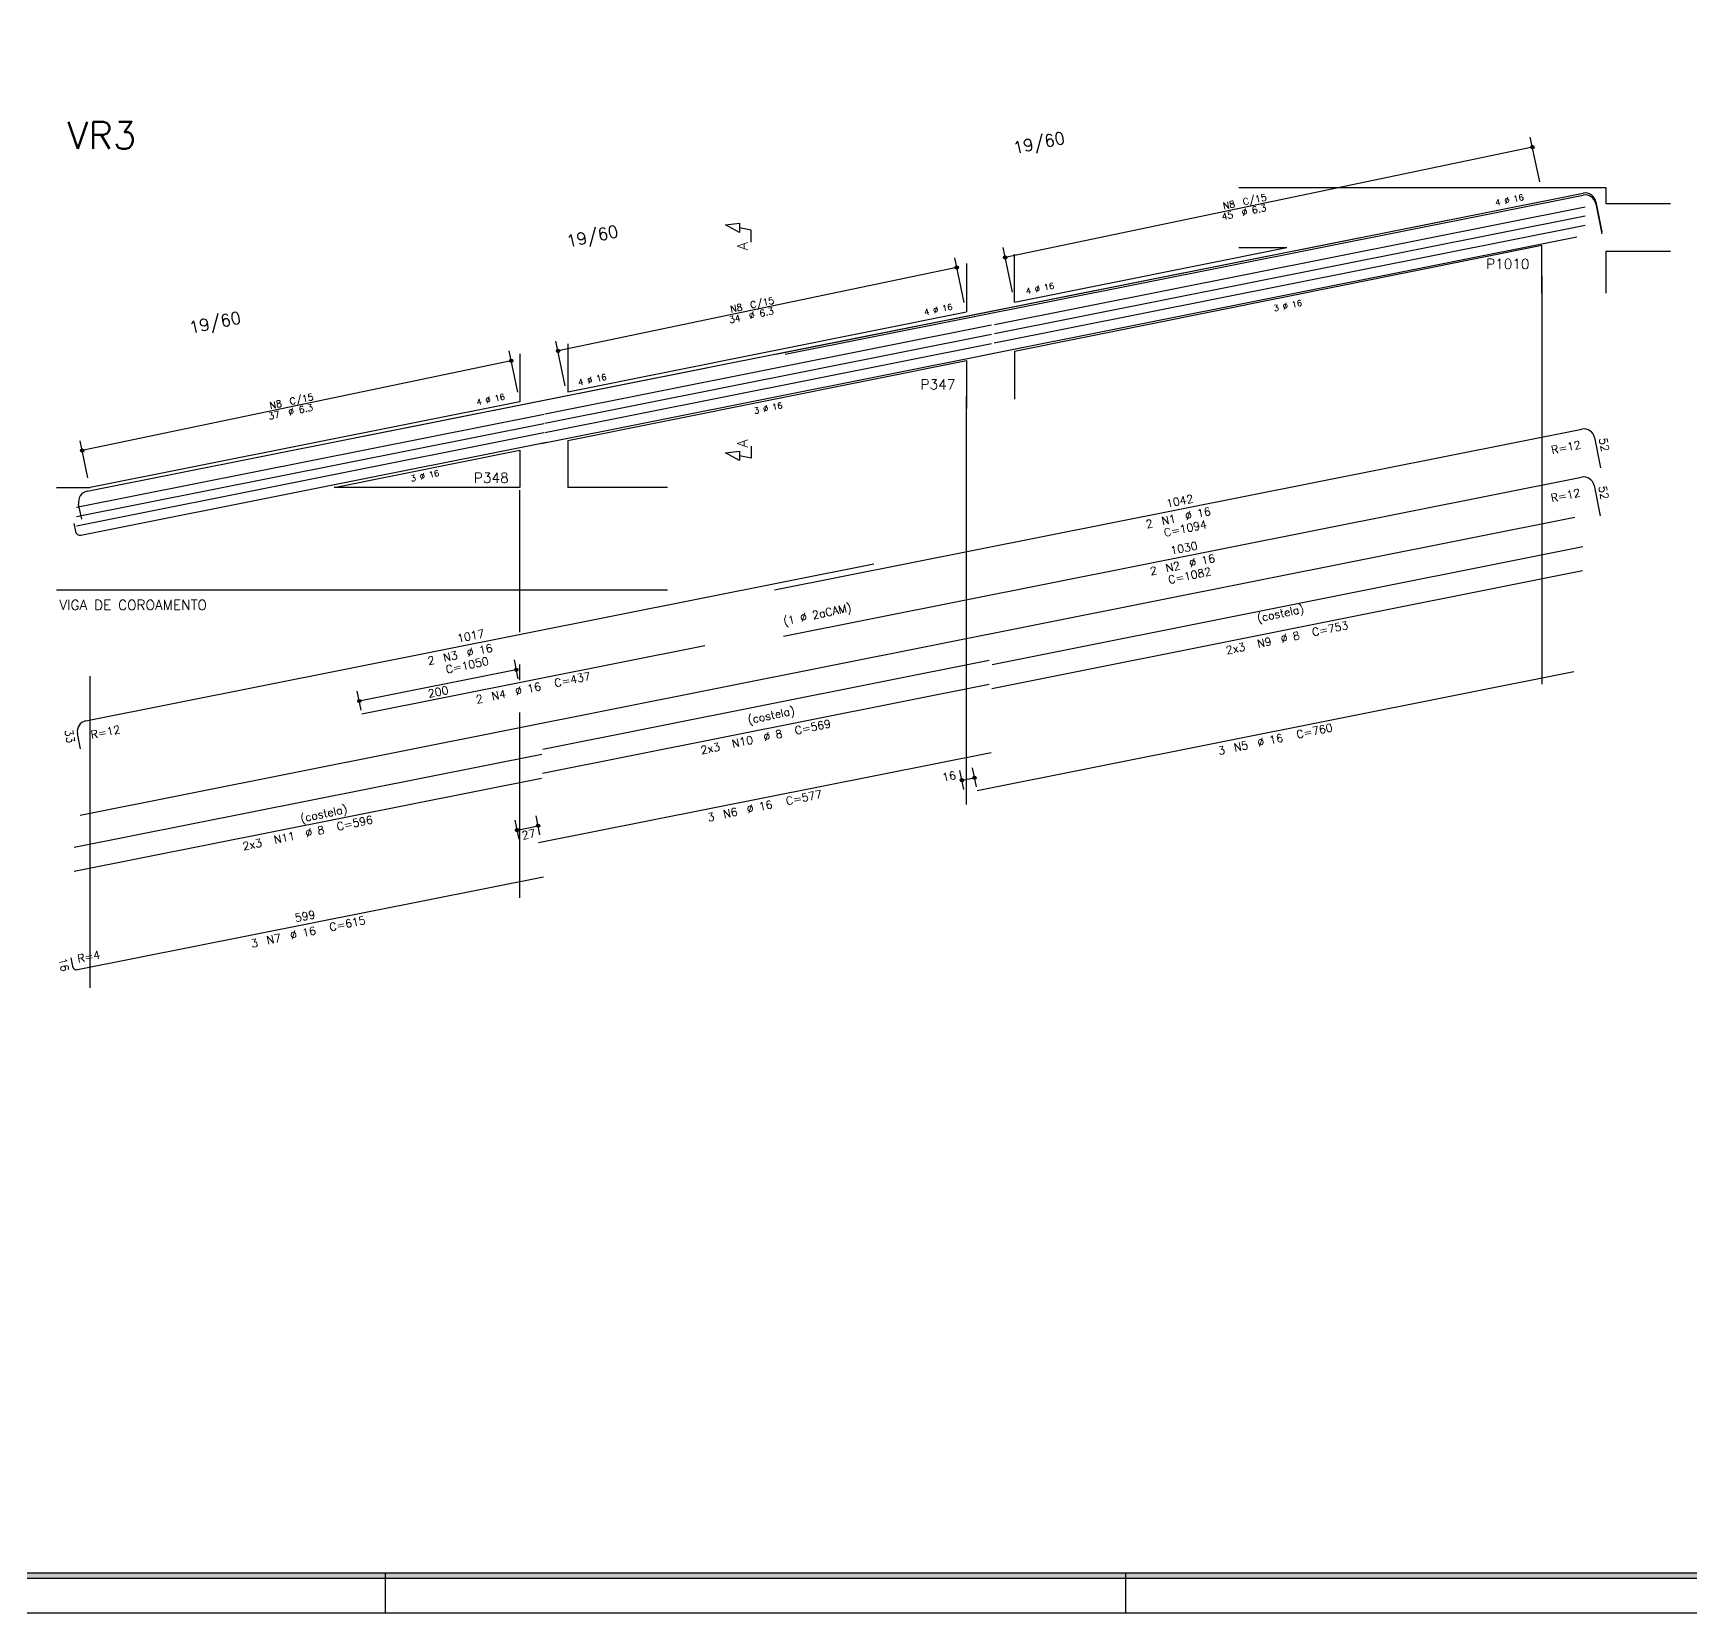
# Model space of a CAD drawing. Extents: x 0 to 119, y 0 to 84.
# Drawn here: x 54.6 to 96.03, y 0 to 39.48 of the extents above; entities that cross this region are included whole.
import ezdxf

# ---------------------------------------------------------------- set-up
doc = ezdxf.new("R2010")
doc.units = 0
doc.header["$LTSCALE"] = 100
doc.header["$MEASUREMENT"] = 0
for name, pattern in [('ESTILO_TQS_0001', [0.85, 0.7, -0.15]), ('ESTILO_TQS_0002', [0.3, 0.2, -0.1]), ('ESTILO_TQS_0003', [2.05, 1.5, -0.2, 0.15, -0.2])]:
    doc.linetypes.add(name, pattern=pattern)
for name, color, linetype in [('1', 1, 'CONTINUOUS'), ('2', 2, 'CONTINUOUS'), ('3', 3, 'CONTINUOUS'), ('4', 4, 'CONTINUOUS'), ('9', 9, 'CONTINUOUS')]:
    doc.layers.add(name, color=color, linetype=linetype)
doc.styles.get("Standard").update_dxf_attribs({"font": 'ROMANS.SHX'})

msp = doc.modelspace()

# ---------------------------------------------------------------- linework, layer by layer
at = {"layer": '1', "linetype": 'ESTILO_TQS_0003'}
msp.add_line((55.779775, 19.936036), (93.125201, 27.379527), dxfattribs=at)
at = {"layer": '1', "linetype": 'ESTILO_TQS_0001'}
for p, q in [((78.567563, 23.70449), (93.327917, 26.646445)), ((67.338622, 21.586164), (78.495568, 23.809906)), ((55.631624, 19.133022), (67.312368, 21.461165))]:
    msp.add_line(p, q, dxfattribs=at)
at = {"layer": '1', "linetype": 'ESTILO_TQS_0002'}
for p, q in [((66.677079, 23.570167), (62.753475, 22.788135)), ((77.811365, 20.809142), (78.126565, 20.871966)), ((66.697215, 19.562228), (67.220869, 19.671822))]:
    msp.add_line(p, q, dxfattribs=at)
at = {"layer": '2', "linetype": 'Continuous'}
for p, q in [((92.248062, 35.761464), (92.014607, 36.876907)), ((92.06582, 36.632209), (78.891275, 33.874863)), ((84.728619, 35.624639), (93.904712, 35.624639)), ((93.904712, 35.624639), (93.904712, 35.224639)), ((92.299275, 35.516765), (92.299275, 35.516765)), ((93.904712, 35.224639), (95.517737, 35.224639)), ((79.073498, 33.004203), (78.840061, 34.119561)), ((79.124712, 31.535545), (92.304712, 34.180013)), ((79.124712, 32.759505), (85.928619, 34.124639)), ((84.728619, 34.124639), (85.928619, 34.124639)), ((77.683739, 33.622133), (67.719633, 31.536711)), ((77.865961, 32.751481), (77.632525, 33.866831)), ((77.924712, 33.718688), (77.924712, 32.518688)), ((79.124712, 32.759505), (79.124712, 33.959505)), ((79.124712, 32.759505), (79.124712, 32.759505)), ((67.964712, 30.512639), (77.924712, 32.51875)), ((77.917174, 32.506783), (77.917174, 32.506783)), ((66.713499, 30.509969), (66.498636, 31.53658)), ((67.901841, 30.666123), (67.668419, 31.78141)), ((79.124712, 31.535545), (79.124712, 30.335545)), ((66.54985, 31.291882), (55.831804, 29.048665)), ((66.764712, 31.465271), (66.764712, 30.265271)), ((67.964712, 29.296374), (77.924712, 31.294774)), ((77.924712, 31.294774), (77.924712, 30.094774)), ((66.764712, 30.265271), (56.025181, 28.124713)), ((66.764712, 30.265271), (66.764712, 30.265271)), ((67.953055, 30.421425), (67.953055, 30.421425)), ((55.973967, 28.369411), (55.78059, 29.293363)), ((62.125164, 28.124713), (66.764712, 29.055603)), ((66.764712, 29.055603), (66.764712, 28.124713)), ((67.964712, 29.296368), (67.964712, 28.124713)), ((55.184713, 28.124713), (56.025181, 28.124713)), ((56.025181, 28.124713), (56.025181, 28.124713)), ((66.764712, 28.124713), (62.125164, 28.124713)), ((70.454712, 28.124713), (67.964712, 28.124713)), ((55.184713, 25.564713), (70.454712, 25.564713)), ((66.722582, 23.341867), (66.628211, 23.815344)), ((66.742129, 23.243796), (66.742129, 23.243796)), ((62.798978, 22.559836), (62.704607, 23.033312)), ((62.818525, 22.461765), (62.818525, 22.461765)), ((77.856869, 20.580843), (77.762498, 21.054319)), ((78.172069, 20.643667), (78.077698, 21.117143)), ((77.876416, 20.482772), (77.876416, 20.482772)), ((78.191616, 20.545596), (78.191616, 20.545596)), ((67.268556, 19.443969), (67.169657, 19.916521)), ((66.744901, 19.334375), (66.646003, 19.806927)), ((66.765386, 19.236496), (66.765386, 19.236496)), ((67.289041, 19.34609), (67.289041, 19.34609)), ((63.400081, 0.999962), (63.400081, -0.000038)), ((81.900081, 0.999962), (81.900081, -0.000038))]:
    msp.add_line(p, q, dxfattribs=at)
at = {"layer": '2', "linetype": 'ESTILO_TQS_0003'}
for p, q in [((92.307693, 23.212161), (92.307693, 33.40516)), ((77.925592, 20.202178), (77.925592, 30.395178)), ((66.765386, 24.508496), (66.765386, 28.059495)), ((66.765386, 23.308496), (66.765386, 23.704496)), ((56.025181, 15.618714), (56.025181, 23.411713)), ((66.765386, 17.866496), (66.765386, 22.504496))]:
    msp.add_line(p, q, dxfattribs=at)
at = {"layer": '2', "linetype": 'Continuous'}
for points in [[(0.000081, -0.000038), (118.900081, -0.000038), (118.900081, 84.099962), (0.000081, 84.099962), (0.000081, -0.000038)], [(117.900081, 0.999962), (117.900081, 0.859962), (2.360081, 0.859962), (2.360081, 83.239962), (117.900081, 83.239962), (117.900081, 83.099962), (2.500081, 83.099962), (2.500081, 0.999962), (117.900081, 0.999962)], [(117.900081, 0.999962), (117.900081, 0.859962), (2.360081, 0.859962), (2.360081, 83.239962), (117.900081, 83.239962), (117.900081, 83.099962), (2.500081, 83.099962), (2.500081, 0.999962), (117.900081, 0.999962)], [(2.500081, 0.999962), (117.900081, 0.999962), (117.900081, 83.099962), (2.500081, 83.099962), (2.500081, 0.999962)], [(72.544007, 34.252655), (72.544007, 34.552655), (72.250369, 34.61411), (72.250369, 34.49411), (71.907791, 34.685807), (72.250369, 34.73411), (72.250369, 34.61411)], [(92.304712, 32.980013), (92.304712, 34.180013)], [(95.517737, 34.024639), (93.904712, 34.024639), (93.904712, 32.980013)], [(67.964712, 31.712639), (67.964712, 30.512639)], [(72.544007, 29.155148), (72.544007, 28.855148), (72.250369, 28.916603), (72.250369, 28.796603), (71.907791, 28.9883), (72.250369, 29.036603), (72.250369, 28.916603)]]:
    msp.add_lwpolyline(points, dxfattribs=at)
for centre, radius in [((92.06582, 36.632209), 0.041625), ((92.06582, 36.632209), 0.02075), ((77.683739, 33.622133), 0.041625), ((77.683739, 33.622133), 0.02075), ((78.891275, 33.874863), 0.041625), ((78.891275, 33.874863), 0.02075), ((67.719633, 31.536711), 0.041625), ((67.719633, 31.536711), 0.02075), ((66.54985, 31.291882), 0.041625), ((66.54985, 31.291882), 0.02075), ((55.831804, 29.048665), 0.041625), ((55.831804, 29.048665), 0.02075), ((66.677079, 23.570167), 0.04), ((66.677079, 23.570167), 0.02), ((62.753475, 22.788135), 0.04), ((62.753475, 22.788135), 0.02), ((77.811365, 20.809142), 0.04), ((77.811365, 20.809142), 0.02), ((78.126565, 20.871966), 0.04), ((78.126565, 20.871966), 0.02), ((66.697215, 19.562228), 0.04), ((66.697215, 19.562228), 0.02), ((67.220869, 19.671822), 0.04), ((67.220869, 19.671822), 0.02)]:
    msp.add_circle(centre, radius, dxfattribs=at)
for points in [[(117.900081, 0.859962), (2.360081, 0.859962), (2.500081, 0.999962)], [(117.900081, 0.999962), (117.900081, 0.859962), (2.500081, 0.999962)]]:
    msp.add_solid(points, dxfattribs=at)
at = {"layer": '3', "linetype": 'Continuous'}
for p, q in [((73.163592, 31.460805), (93.33483, 35.481228)), ((73.398484, 31.45772), (93.334351, 35.43123)), ((73.398963, 31.507718), (93.33483, 35.481228)), ((93.654272, 35.217645), (93.804393, 34.46446)), ((93.654751, 35.267643), (93.804871, 34.514458)), ((93.654751, 35.267643), (93.804871, 34.514458)), ((78.623724, 31.971221), (93.384078, 34.913176)), ((78.625922, 32.200911), (93.386277, 35.142865)), ((78.272693, 31.415208), (93.179481, 34.386349)), ((78.621525, 31.741532), (93.381879, 34.683486)), ((55.955157, 28.030912), (75.644991, 31.955384)), ((67.393634, 29.7329), (78.55058, 31.956643)), ((67.395833, 29.962589), (78.552779, 32.186332)), ((67.30012, 29.228213), (78.617511, 31.483935)), ((67.391436, 29.50321), (78.548382, 31.726953)), ((62.859785, 29.407106), (71.431188, 31.115512)), ((55.689984, 27.629442), (67.370727, 29.957585)), ((55.685586, 27.170063), (67.366329, 29.498206)), ((55.687785, 27.399753), (67.368528, 29.727896)), ((55.796395, 26.935352), (67.435458, 29.255188)), ((55.817414, 27.330476), (55.741572, 27.710991)), ((55.624006, 27.227287), (55.664663, 27.023299))]:
    msp.add_line(p, q, dxfattribs=at)
for centre, radius, start, end in [((93.387519, 35.164477), 0.272, 11.27217, 101.27217), ((93.387998, 35.214475), 0.272, 11.27217, 101.27217), ((93.387998, 35.214475), 0.272, 11.27217, 101.27217), ((56.008325, 27.764159), 0.272, 101.27217, 191.27217), ((55.774503, 27.045192), 0.112, 191.27217, 281.27217)]:
    msp.add_arc(centre, radius, start, end, dxfattribs=at)
at = {"layer": '9', "linetype": 'Continuous'}
for p, q in [((73.130128, 25.564966), (93.301365, 29.585389)), ((93.621286, 29.371804), (93.771407, 28.618619)), ((73.354011, 24.411934), (93.289878, 28.385444)), ((93.609799, 28.171859), (93.75992, 27.418674)), ((55.923224, 22.295066), (75.613058, 26.219538)), ((78.56182, 23.104518), (93.322174, 26.046473)), ((62.816365, 22.471315), (71.387768, 24.179721)), ((67.332879, 20.986191), (78.489825, 23.209934)), ((78.191711, 20.555595), (93.098499, 23.526736)), ((55.785481, 21.59463), (55.709639, 21.975145)), ((67.227562, 19.24856), (78.544953, 21.504282)), ((55.625881, 18.53305), (67.306624, 20.861193)), ((55.715414, 16.07574), (67.354477, 18.395576)), ((55.543024, 16.367674), (55.583682, 16.163687))]:
    msp.add_line(p, q, dxfattribs=at)
for centre, radius, start, end in [((93.354533, 29.318636), 0.272, 11.27217, 101.27217), ((93.343046, 28.118691), 0.272, 11.27217, 101.27217), ((55.976392, 22.028313), 0.272, 101.27217, 191.27217), ((55.693521, 16.185579), 0.112, 191.27217, 281.27217)]:
    msp.add_arc(centre, radius, start, end, dxfattribs=at)

# ---------------------------------------------------------------- texts
at = {"layer": '2', "linetype": 'Continuous'}
for s, height, rotation, p in [('19/60', 0.3, 11.82063, (79.125593, 36.459321)), ('N8', 0.17, 11.821, (84.350483, 35.072284)), ('C/15', 0.17, 11.821, (84.849667, 35.17676)), ('4 %%c 16', 0.15, 11.82063, (91.156388, 35.165722)), ('45', 0.17, 11.821, (84.319524, 34.80528)), ('%%c 6.3', 0.17, 11.821, (84.818708, 34.909756)), ('19/60', 0.3, 11.82063, (67.965387, 34.123639)), ('A', 0.272, 90, (72.464137, 34.051771)), ('P1010', 0.25, 360, (90.910874, 33.586433)), ('4 %%c 16', 0.15, 11.82063, (79.422835, 32.952902)), ('C/15', 0.17, 11.821, (72.541483, 32.597998)), ('3 %%c 16', 0.15, 11.82063, (85.616893, 32.524699)), ('19/60', 0.3, 11.82063, (58.536627, 31.968119)), ('34', 0.17, 11.821, (72.011339, 32.226517)), ('N8', 0.17, 11.821, (72.042299, 32.493522)), ('%%c 6.3', 0.17, 11.821, (72.510524, 32.330993)), ('4 %%c 16', 0.15, 11.82063, (76.882885, 32.426321)), ('4 %%c 16', 0.15, 11.82063, (68.240016, 30.672659)), ('P347', 0.25, 360, (76.778773, 30.576451)), ('N8', 0.17, 11.821, (60.53144, 30.084373)), ('C/15', 0.17, 11.821, (61.030624, 30.188849)), ('4 %%c 16', 0.15, 11.82063, (65.697532, 30.179538)), ('3 %%c 16', 0.15, 11.82063, (72.633194, 29.962526)), ('37', 0.17, 11.821, (60.50048, 29.817368)), ('%%c 6.3', 0.17, 11.821, (60.999664, 29.921844)), ('A', 0.272, 90, (72.464137, 29.117464)), ('R=12', 0.2, 11.27217, (92.560024, 28.956345)), ('52', 0.2, 281.27217, (93.728739, 29.344277)), ('3 %%c 16', 0.15, 11.82063, (64.056544, 28.269897)), ('P348', 0.25, 360, (65.618567, 28.240768)), ('1042', 0.2, 11.27217, (82.937292, 27.621645)), ('R=12', 0.2, 11.27217, (92.548537, 27.7564)), ('52', 0.2, 281.27217, (93.717253, 28.144332)), ('N1', 0.2, 11.82063, (82.820488, 27.18464)), ('%%c 16', 0.2, 11.82063, (83.407764, 27.307549)), ('2', 0.2, 11.82063, (82.42897, 27.1027)), ('C=1094', 0.2, 11.82063, (82.881942, 26.891002)), ('1030', 0.2, 11.27217, (83.04349, 26.445156)), ('2', 0.2, 11.82063, (82.535169, 25.926212)), ('N2', 0.2, 11.82063, (82.926686, 26.008151)), ('C=1082', 0.2, 11.82063, (82.988141, 25.714513)), ('%%c 16', 0.2, 11.82063, (83.513962, 26.13106)), ('VIGA DE COROAMENTO', 0.25, 360, (55.259695, 25.06525)), ('(1 %%c 2aCAM)', 0.2, 11.82063, (73.37148, 24.679063)), ('(costela)', 0.2, 11.82063, (85.207723, 24.756232)), ('1017', 0.2, 11.27217, (65.222934, 24.250601)), ('%%c 8', 0.2, 11.82063, (85.799137, 24.239168)), ('C=753', 0.2, 11.82063, (86.582172, 24.403047)), ('N3', 0.2, 11.82063, (64.87609, 23.767746)), ('%%c 16', 0.2, 11.82063, (65.463367, 23.890655)), ('2x3', 0.2, 11.82063, (84.428826, 23.95238)), ('N9', 0.2, 11.82063, (85.211861, 24.116259)), ('2', 0.2, 11.82063, (64.484573, 23.685807)), ('C=1050', 0.2, 11.82063, (64.937545, 23.474108)), ('%%c 16', 0.2, 11.82063, (66.671311, 22.92888)), ('C=437', 0.2, 11.82063, (67.650105, 23.133729)), ('200', 0.2, 11.27217, (64.4915, 22.869435)), ('2', 0.2, 11.82063, (65.692517, 22.724032)), ('N4', 0.2, 11.82063, (66.084035, 22.805971)), ('(costela)', 0.2, 11.82063, (72.482816, 22.213078)), ('33', 0.2, 281.27217, (55.387669, 22.055765)), ('R=12', 0.2, 11.27217, (56.064521, 21.841945)), ('%%c 8', 0.2, 11.82063, (72.872114, 21.783365)), ('C=569', 0.2, 11.82063, (73.655149, 21.947244)), ('%%c 16', 0.2, 11.82063, (85.214349, 21.644529)), ('C=760', 0.2, 11.82063, (86.193143, 21.849377)), ('2x3', 0.2, 11.82063, (71.306044, 21.455607)), ('N10', 0.2, 11.82063, (72.089079, 21.619486)), ('3', 0.2, 11.82063, (84.235556, 21.43968)), ('N5', 0.2, 11.82063, (84.627073, 21.521619)), ('16', 0.2, 11.27217, (77.341973, 20.776765)), ('C=577', 0.2, 11.82063, (73.434295, 20.184633)), ('(costela)', 0.2, 11.82063, (61.303433, 19.753382)), ('C=596', 0.2, 11.82063, (62.210049, 19.546302)), ('3', 0.2, 11.82063, (71.476708, 19.774936)), ('N6', 0.2, 11.82063, (71.868225, 19.856875)), ('%%c 16', 0.2, 11.82063, (72.455502, 19.979784)), ('N11', 0.2, 11.82063, (60.643979, 19.218545)), ('%%c 8', 0.2, 11.82063, (61.427014, 19.382423)), ('27', 0.2, 11.82063, (66.83612, 19.325666)), ('2x3', 0.2, 11.82063, (59.860944, 19.054666)), ('599', 0.2, 11.27217, (61.166266, 17.264142)), ('C=615', 0.2, 11.82063, (62.028063, 17.032923)), ('%%c 16', 0.2, 11.82063, (61.04927, 16.828074)), ('3', 0.2, 11.82063, (60.070476, 16.623226)), ('N7', 0.2, 11.82063, (60.461993, 16.705165)), ('16', 0.2, 281.27217, (55.240992, 16.348262)), ('R=4', 0.2, 11.27217, (55.732783, 16.244388))]:
    msp.add_text(s, height=height, rotation=rotation, dxfattribs=at).set_placement(p)
at = {"layer": '4', "linetype": 'Continuous'}
msp.add_text('VR3', height=0.68, rotation=360, dxfattribs=at).set_placement((55.460718, 36.584779))

doc.saveas('drawing.dxf')
